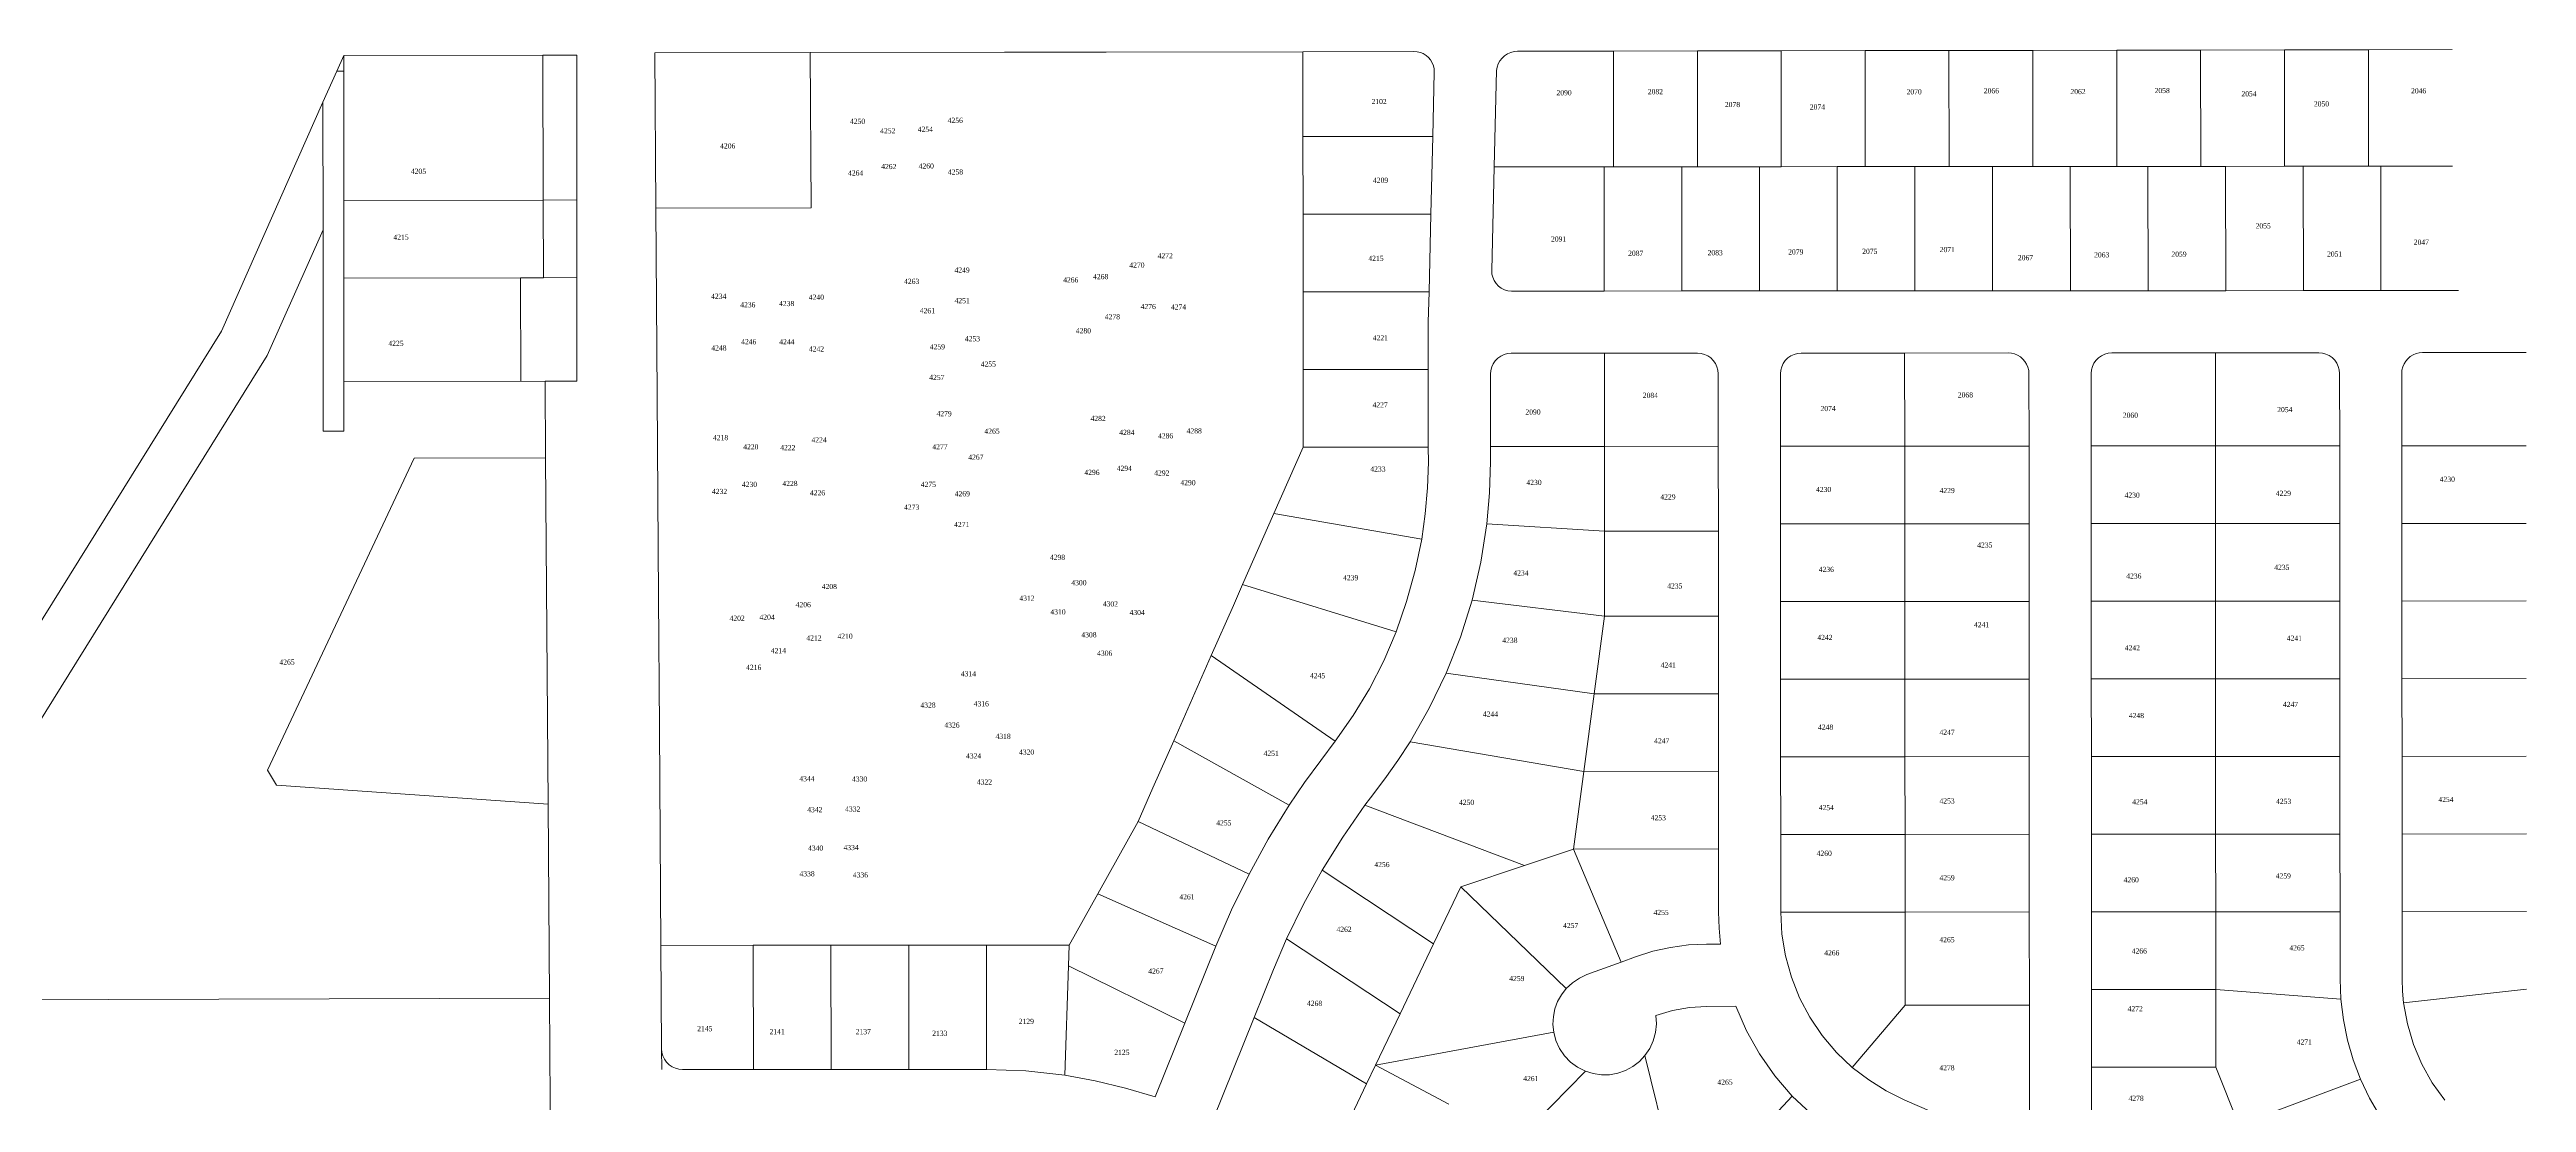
# Model space of a CAD drawing. Header units: feet. Extents: x 2819410 to 2831754, y 974571 to 993150.
# Drawn here: x 2827133 to 2829525, y 985879 to 986895 of the extents above; entities that cross this region are included whole.
import ezdxf
from ezdxf.enums import TextEntityAlignment as Align

# ---------------------------------------------------------------- set-up
doc = ezdxf.new("R2010")
doc.units = ezdxf.units.FT
doc.header["$LTSCALE"] = 0.015
doc.header["$MEASUREMENT"] = 0
doc.layers.add('ADDRESSES', color=7, linetype='Continuous')
doc.layers.add('Dakota County Parcels', color=7, linetype='Continuous', lineweight=5)
doc.styles.add('SIMPLEX', font='times.ttf', dxfattribs={"width": 0.8})

# ---------------------------------------------------------------- blocks, each defined once
blk = doc.blocks.new('ACMAP_ANN_TEMPLATE_AddressEagan')
at = {"layer": 'ADDRESSES', "style": 'SIMPLEX', "width": 0.8}
blk.add_attdef('ADDRESS', text='', height=5, dxfattribs=at).set_placement((0, 0), align=Align.CENTER)

msp = doc.modelspace()

# ---------------------------------------------------------------- linework, layer by layer
at = {"layer": 'Dakota County Parcels', "lineweight": 5}
for p, q in [((2827410.6, 986874.7), (2827397.3, 986844.7)), ((2827417.3, 986889.7), (2827410.6, 986874.7)), ((2827410.6, 986874.7), (2827417.3, 986874.7)), ((2827417.3, 986889.8), (2827609.7, 986890.1)), ((2827417.3, 986874.7), (2827417.3, 986889.7)), ((2827417.5, 986574.8), (2827417.3, 986874.7)), ((2827609.7, 986890.1), (2827642.3, 986890.2)), ((2827609.9, 986750.1), (2827609.7, 986890.1)), ((2827642.4, 986750.2), (2827642.3, 986890.2)), ((2827717.6, 986892.3), (2827867.6, 986892.6)), ((2827718.7, 986742.3), (2827717.6, 986892.3)), ((2827867.6, 986892.6), (2828055.3, 986892.9)), ((2827868.6, 986742.6), (2827867.6, 986892.6)), ((2828055.3, 986892.9), (2828153.5, 986893.1)), ((2828153.5, 986893.1), (2828343.4, 986893.4)), ((2828343.4, 986893.4), (2828450.7, 986893.6)), ((2828343.5, 986811.5), (2828343.4, 986893.4)), ((2828453.8, 986893.4), (2828450.7, 986893.6)), ((2828456.9, 986892.7), (2828453.8, 986893.4)), ((2828459.7, 986891.5), (2828456.9, 986892.7)), ((2828462.4, 986889.8), (2828459.7, 986891.5)), ((2828464.7, 986887.8), (2828462.4, 986889.8)), ((2828466.7, 986885.4), (2828464.7, 986887.8)), ((2828468.3, 986882.7), (2828466.7, 986885.4)), ((2828469.4, 986879.8), (2828468.3, 986882.7)), ((2828468.8, 986811.6), (2828470.3, 986873.7)), ((2828470.1, 986876.8), (2828469.4, 986879.8)), ((2828470.3, 986873.7), (2828470.1, 986876.8)), ((2828528.1, 986782.1), (2828530.3, 986875.1)), ((2828530.9, 986878.4), (2828530.3, 986875.1)), ((2828532.1, 986881.6), (2828530.9, 986878.4)), ((2828533.7, 986884.5), (2828532.1, 986881.6)), ((2828535.8, 986887.2), (2828533.7, 986884.5)), ((2828538.2, 986889.4), (2828535.8, 986887.2)), ((2828541.1, 986891.3), (2828538.2, 986889.4)), ((2828544.1, 986892.7), (2828541.1, 986891.3)), ((2828547.4, 986893.5), (2828544.1, 986892.7)), ((2828550.7, 986893.8), (2828547.4, 986893.5)), ((2828550.7, 986893.8), (2828643.3, 986894)), ((2828643.3, 986894), (2828724.3, 986894.1)), ((2828643.4, 986782.2), (2828643.3, 986894)), ((2828724.3, 986894.1), (2828805.3, 986894.3)), ((2828724.3, 986782.3), (2828724.3, 986894.1)), ((2828805.3, 986894.3), (2828886.2, 986894.5)), ((2828805.3, 986782.3), (2828805.3, 986894.3)), ((2828886.2, 986894.5), (2828967.2, 986894.6)), ((2828886.3, 986782.4), (2828886.2, 986894.5)), ((2828967.2, 986894.6), (2829048.2, 986894.7)), ((2828967.3, 986782.4), (2828967.2, 986894.6)), ((2829048.2, 986894.7), (2829129.2, 986894.9)), ((2829048.3, 986782.5), (2829048.2, 986894.7)), ((2829129.2, 986894.9), (2829210.2, 986895)), ((2829129.3, 986782.5), (2829129.2, 986894.9)), ((2829210.2, 986895), (2829291.2, 986895.2)), ((2829210.3, 986782.6), (2829210.2, 986895)), ((2829291.2, 986895.2), (2829372.2, 986895.3)), ((2829291.3, 986782.7), (2829291.2, 986895.2)), ((2829372.2, 986895.3), (2829453.2, 986895.5)), ((2829372.3, 986782.7), (2829372.2, 986895.3)), ((2827397.3, 986844.7), (2827299.3, 986623.4)), ((2827397.4, 986721.5), (2827397.3, 986844.7)), ((2828343.5, 986811.5), (2828468.8, 986811.6)), ((2828343.6, 986736.5), (2828343.5, 986811.5)), ((2828467, 986736.5), (2828468.8, 986811.6)), ((2828525.7, 986682.1), (2828528.1, 986782.1)), ((2828528.1, 986782.1), (2828634.4, 986782.2)), ((2828634.4, 986662.2), (2828634.4, 986782.2)), ((2828634.4, 986782.2), (2828643.4, 986782.2)), ((2828643.4, 986782.2), (2828709.3, 986782.3)), ((2828709.4, 986662.3), (2828709.3, 986782.3)), ((2828709.3, 986782.3), (2828724.3, 986782.3)), ((2828724.3, 986782.3), (2828784.3, 986782.3)), ((2828784.3, 986782.3), (2828805.3, 986782.3)), ((2828784.4, 986662.3), (2828784.3, 986782.3)), ((2828805.3, 986782.3), (2828859.3, 986782.4)), ((2828859.4, 986662.4), (2828859.3, 986782.4)), ((2828859.3, 986782.4), (2828886.3, 986782.4)), ((2828886.3, 986782.4), (2828934.3, 986782.4)), ((2828934.4, 986662.4), (2828934.3, 986782.4)), ((2828934.3, 986782.4), (2828967.3, 986782.4)), ((2828967.3, 986782.4), (2829009.3, 986782.5)), ((2829009.4, 986662.5), (2829009.3, 986782.5)), ((2829009.3, 986782.5), (2829048.3, 986782.5)), ((2829048.3, 986782.5), (2829084.3, 986782.5)), ((2829084.4, 986662.5), (2829084.3, 986782.5)), ((2829084.3, 986782.5), (2829129.3, 986782.5)), ((2829129.3, 986782.5), (2829159.3, 986782.6)), ((2829159.3, 986782.6), (2829210.3, 986782.6)), ((2829159.4, 986662.6), (2829159.3, 986782.6)), ((2829210.3, 986782.6), (2829234.3, 986782.6)), ((2829234.3, 986782.6), (2829291.3, 986782.7)), ((2829234.4, 986662.6), (2829234.3, 986782.6)), ((2829291.3, 986782.7), (2829309.3, 986782.7)), ((2829309.3, 986782.7), (2829372.3, 986782.7)), ((2829309.4, 986662.7), (2829309.3, 986782.7)), ((2829372.3, 986782.7), (2829384.3, 986782.7)), ((2829384.3, 986782.7), (2829453.3, 986782.8)), ((2829384.3, 986662.7), (2829384.3, 986782.7)), ((2827609.9, 986750.1), (2827417.6, 986749.7)), ((2827642.4, 986750.2), (2827609.9, 986750.1)), ((2827609.9, 986750.1), (2827610.1, 986675.1)), ((2827642.4, 986690.2), (2827642.4, 986750.2)), ((2827718.7, 986742.3), (2827868.6, 986742.6)), ((2827719.9, 986561.3), (2827718.7, 986742.3)), ((2828343.6, 986661.5), (2828343.6, 986736.5)), ((2828343.6, 986736.5), (2828467, 986736.5)), ((2828465.2, 986661.4), (2828467, 986736.5)), ((2827397.4, 986721.5), (2827343.5, 986599.9)), ((2827397.5, 986574.8), (2827397.4, 986721.5)), ((2827642.4, 986675.2), (2827642.4, 986690.2)), ((2828525.7, 986682.1), (2828525.9, 986678.7)), ((2827588.1, 986675.1), (2827417.7, 986674.8)), ((2827588.1, 986675.1), (2827588.2, 986575.1)), ((2827610.1, 986675.1), (2827588.1, 986675.1)), ((2827642.4, 986675.2), (2827610.1, 986675.1)), ((2827642.4, 986615.2), (2827642.4, 986675.2)), ((2828343.6, 986661.5), (2828465.2, 986661.4)), ((2828343.7, 986586.5), (2828343.6, 986661.5)), ((2828464.5, 986632.1), (2828465.2, 986661.4)), ((2828525.9, 986678.7), (2828526.7, 986675.5)), ((2828526.7, 986675.5), (2828528.1, 986672.4)), ((2828528.1, 986672.4), (2828530, 986669.5)), ((2828530, 986669.5), (2828532.3, 986667.1)), ((2828532.3, 986667.1), (2828535, 986665.1)), ((2828535, 986665.1), (2828538.1, 986663.5)), ((2828538.1, 986663.5), (2828541.3, 986662.6)), ((2828541.3, 986662.6), (2828544.7, 986662.2)), ((2828544.7, 986662.2), (2828634.4, 986662.2)), ((2828634.4, 986662.2), (2828709.4, 986662.3)), ((2828709.4, 986662.3), (2828784.4, 986662.3)), ((2828784.4, 986662.3), (2828859.4, 986662.4)), ((2828859.4, 986662.4), (2828934.4, 986662.4)), ((2828934.4, 986662.4), (2829009.4, 986662.5)), ((2829009.4, 986662.5), (2829084.4, 986662.5)), ((2829084.4, 986662.5), (2829159.4, 986662.6)), ((2829159.4, 986662.6), (2829234.4, 986662.6)), ((2829234.4, 986662.6), (2829309.4, 986662.7)), ((2829309.4, 986662.7), (2829384.3, 986662.7)), ((2829384.3, 986662.7), (2829459.3, 986662.8)), ((2827299.3, 986623.4), (2827028.5, 986188.4)), ((2827642.5, 986575.2), (2827642.4, 986615.2)), ((2828464.5, 986586.6), (2828464.5, 986632.1)), ((2827343.5, 986599.9), (2827073.7, 986166.3)), ((2828343.7, 986586.5), (2828464.5, 986586.6)), ((2828343.7, 986511.5), (2828343.7, 986586.5)), ((2828464.5, 986511.6), (2828464.5, 986586.6)), ((2828524.8, 986585.6), (2828524.5, 986582.1)), ((2828525.7, 986589), (2828524.8, 986585.6)), ((2828527.2, 986592.1), (2828525.7, 986589)), ((2828529.2, 986595), (2828527.2, 986592.1)), ((2828531.7, 986597.4), (2828529.2, 986595)), ((2828534.5, 986599.4), (2828531.7, 986597.4)), ((2828537.7, 986600.9), (2828534.5, 986599.4)), ((2828541, 986601.8), (2828537.7, 986600.9)), ((2828544.5, 986602.2), (2828541, 986601.8)), ((2828544.5, 986602.2), (2828634.5, 986602.2)), ((2828634.5, 986602.2), (2828724.5, 986602.3)), ((2828634.5, 986512.2), (2828634.5, 986602.2)), ((2828727.9, 986602), (2828724.5, 986602.3)), ((2828731.3, 986601), (2828727.9, 986602)), ((2828734.4, 986599.6), (2828731.3, 986601)), ((2828737.3, 986597.6), (2828734.4, 986599.6)), ((2828739.7, 986595.1), (2828737.3, 986597.6)), ((2828741.7, 986592.3), (2828739.7, 986595.1)), ((2828743.2, 986589.1), (2828741.7, 986592.3)), ((2828744.1, 986585.8), (2828743.2, 986589.1)), ((2828744.5, 986582.3), (2828744.1, 986585.8)), ((2828804.8, 986585.8), (2828804.5, 986582.3)), ((2828805.7, 986589.2), (2828804.8, 986585.8)), ((2828807.2, 986592.3), (2828805.7, 986589.2)), ((2828809.2, 986595.1), (2828807.2, 986592.3)), ((2828811.6, 986597.6), (2828809.2, 986595.1)), ((2828814.5, 986599.6), (2828811.6, 986597.6)), ((2828817.6, 986601.1), (2828814.5, 986599.6)), ((2828821, 986602), (2828817.6, 986601.1)), ((2828824.4, 986602.3), (2828821, 986602)), ((2828824.4, 986602.3), (2828924.4, 986602.4)), ((2828924.4, 986602.4), (2829024.4, 986602.5)), ((2828924.5, 986512.4), (2828924.4, 986602.4)), ((2829027.6, 986602.2), (2829024.4, 986602.5)), ((2829030.6, 986601.5), (2829027.6, 986602.2)), ((2829033.5, 986600.3), (2829030.6, 986601.5)), ((2829036.2, 986598.7), (2829033.5, 986600.3)), ((2829038.6, 986596.6), (2829036.2, 986598.7)), ((2829040.6, 986594.3), (2829038.6, 986596.6)), ((2829042.2, 986591.6), (2829040.6, 986594.3)), ((2829043.5, 986588.7), (2829042.2, 986591.6)), ((2829044.2, 986585.6), (2829043.5, 986588.7)), ((2829044.4, 986582.5), (2829044.2, 986585.6)), ((2829104.8, 986586), (2829104.4, 986582.5)), ((2829105.7, 986589.4), (2829104.8, 986586)), ((2829107.2, 986592.5), (2829105.7, 986589.4)), ((2829109.2, 986595.4), (2829107.2, 986592.5)), ((2829111.6, 986597.8), (2829109.2, 986595.4)), ((2829114.5, 986599.8), (2829111.6, 986597.8)), ((2829117.6, 986601.3), (2829114.5, 986599.8)), ((2829121, 986602.2), (2829117.6, 986601.3)), ((2829124.4, 986602.6), (2829121, 986602.2)), ((2829124.4, 986602.6), (2829224.4, 986602.6)), ((2829224.4, 986602.6), (2829324.4, 986602.7)), ((2829224.5, 986512.6), (2829224.4, 986602.6)), ((2829327.9, 986602.4), (2829324.4, 986602.7)), ((2829331.2, 986601.4), (2829327.9, 986602.4)), ((2829334.4, 986600), (2829331.2, 986601.4)), ((2829337.2, 986598), (2829334.4, 986600)), ((2829339.7, 986595.5), (2829337.2, 986598)), ((2829341.7, 986592.7), (2829339.7, 986595.5)), ((2829343.1, 986589.5), (2829341.7, 986592.7)), ((2829344.1, 986586.2), (2829343.1, 986589.5)), ((2829344.4, 986582.7), (2829344.1, 986586.2)), ((2829404.6, 986585.9), (2829404.4, 986582.7)), ((2829405.4, 986588.9), (2829404.6, 986585.9)), ((2829406.6, 986591.8), (2829405.4, 986588.9)), ((2829408.2, 986594.5), (2829406.6, 986591.8)), ((2829410.2, 986596.9), (2829408.2, 986594.5)), ((2829412.6, 986598.9), (2829410.2, 986596.9)), ((2829415.3, 986600.6), (2829412.6, 986598.9)), ((2829418.2, 986601.8), (2829415.3, 986600.6)), ((2829421.3, 986602.5), (2829418.2, 986601.8)), ((2829424.4, 986602.8), (2829421.3, 986602.5)), ((2829424.4, 986602.8), (2829524.4, 986602.8)), ((2827397.5, 986526.9), (2827397.5, 986574.8)), ((2827611.8, 986575.1), (2827417.5, 986574.8)), ((2827417.5, 986526.9), (2827417.5, 986574.8)), ((2827642.5, 986575.2), (2827611.8, 986575.1)), ((2827612.3, 986501.1), (2827611.8, 986575.1)), ((2827721.3, 986366.5), (2827719.9, 986561.3)), ((2828524.5, 986512.2), (2828524.5, 986582.1)), ((2828744.5, 986512.3), (2828744.5, 986582.3)), ((2828804.5, 986512.3), (2828804.5, 986582.3)), ((2829044.5, 986512.5), (2829044.4, 986582.5)), ((2829104.5, 986512.6), (2829104.4, 986582.5)), ((2829344.5, 986512.7), (2829344.4, 986582.7)), ((2829404.4, 986512.8), (2829404.4, 986582.7)), ((2827397.5, 986526.9), (2827417.5, 986526.9)), ((2827485.5, 986500.9), (2827343.9, 986199.5)), ((2827612.3, 986501.1), (2827485.5, 986500.9)), ((2827614.6, 986166.7), (2827612.3, 986501.1)), ((2828315.5, 986447.5), (2828343.7, 986511.5)), ((2828343.7, 986511.5), (2828464.5, 986511.6)), ((2828463.7, 986472.1), (2828464.6, 986497.1)), ((2828464.6, 986497.1), (2828464.5, 986511.6)), ((2828523.7, 986467.2), (2828524.5, 986497.2)), ((2828524.5, 986512.2), (2828634.5, 986512.2)), ((2828524.5, 986497.2), (2828524.5, 986512.2)), ((2828634.5, 986512.2), (2828744.5, 986512.3)), ((2828634.6, 986430.2), (2828634.5, 986512.2)), ((2828744.6, 986430.3), (2828744.5, 986512.3)), ((2828804.5, 986512.3), (2828924.5, 986512.4)), ((2828804.6, 986437.4), (2828804.5, 986512.3)), ((2828924.5, 986512.4), (2829044.5, 986512.5)), ((2828924.5, 986437.4), (2828924.5, 986512.4)), ((2829044.5, 986437.5), (2829044.5, 986512.5)), ((2829104.5, 986437.6), (2829104.5, 986512.6)), ((2829104.5, 986512.6), (2829224.5, 986512.6)), ((2829224.5, 986512.6), (2829344.5, 986512.7)), ((2829224.5, 986437.6), (2829224.5, 986512.6)), ((2829344.5, 986437.7), (2829344.5, 986512.7)), ((2829404.5, 986437.8), (2829404.4, 986512.8)), ((2829404.4, 986512.8), (2829524.4, 986512.8)), ((2828461.6, 986447.2), (2828463.7, 986472.1)), ((2828521.1, 986437.3), (2828523.7, 986467.2)), ((2828285.2, 986378.8), (2828315.5, 986447.5)), ((2828315.5, 986447.5), (2828458.3, 986422.5)), ((2828458.3, 986422.5), (2828461.6, 986447.2)), ((2828451.9, 986392.2), (2828458.3, 986422.5)), ((2828515.1, 986400.3), (2828521.1, 986437.3)), ((2828521.1, 986437.3), (2828634.6, 986430.2)), ((2828634.6, 986430.2), (2828744.6, 986430.3)), ((2828634.6, 986348.2), (2828634.6, 986430.2)), ((2828744.6, 986348.3), (2828744.6, 986430.3)), ((2828804.6, 986437.4), (2828924.5, 986437.4)), ((2828804.6, 986362.4), (2828804.6, 986437.4)), ((2828924.5, 986437.4), (2829044.5, 986437.5)), ((2828924.6, 986362.5), (2828924.5, 986437.4)), ((2829044.6, 986362.5), (2829044.5, 986437.5)), ((2829104.5, 986437.6), (2829224.5, 986437.6)), ((2829104.6, 986362.6), (2829104.5, 986437.6)), ((2829224.5, 986437.6), (2829344.5, 986437.7)), ((2829224.6, 986362.7), (2829224.5, 986437.6)), ((2829344.6, 986362.7), (2829344.5, 986437.7)), ((2829404.5, 986437.8), (2829524.5, 986437.9)), ((2829404.5, 986362.8), (2829404.5, 986437.8)), ((2828506.8, 986363.7), (2828515.1, 986400.3)), ((2828276.4, 986358.7), (2828285.2, 986378.8)), ((2828285.2, 986378.8), (2828433.5, 986333)), ((2828443.6, 986362.3), (2828451.9, 986392.2)), ((2827722.1, 986240.3), (2827721.3, 986366.5)), ((2828255, 986310.2), (2828276.4, 986358.7)), ((2828433.5, 986333), (2828443.6, 986362.3)), ((2828495.5, 986328), (2828506.8, 986363.7)), ((2828506.8, 986363.7), (2828634.6, 986348.2)), ((2828624.7, 986273.2), (2828634.6, 986348.2)), ((2828634.6, 986348.2), (2828744.6, 986348.3)), ((2828744.7, 986273.3), (2828744.6, 986348.3)), ((2828804.6, 986362.4), (2828924.6, 986362.5)), ((2828804.7, 986287.4), (2828804.6, 986362.4)), ((2828924.6, 986362.5), (2829044.6, 986362.5)), ((2828924.6, 986287.5), (2828924.6, 986362.5)), ((2829044.6, 986287.5), (2829044.6, 986362.5)), ((2829104.6, 986362.6), (2829224.6, 986362.7)), ((2829104.6, 986287.6), (2829104.6, 986362.6)), ((2829224.6, 986287.7), (2829224.6, 986362.7)), ((2829224.6, 986362.7), (2829344.6, 986362.7)), ((2829344.6, 986287.8), (2829344.6, 986362.7)), ((2829404.5, 986362.8), (2829524.5, 986362.9)), ((2829404.6, 986287.8), (2829404.5, 986362.8)), ((2828421.5, 986305.2), (2828433.5, 986333)), ((2828481.9, 986293.1), (2828495.5, 986328)), ((2828218.7, 986227.9), (2828255, 986310.2)), ((2828255, 986310.2), (2828374.5, 986227.4)), ((2828407.6, 986278.2), (2828421.5, 986305.2)), ((2828391.9, 986252.2), (2828407.6, 986278.2)), ((2828465.5, 986259.4), (2828481.9, 986293.1)), ((2828481.9, 986293.1), (2828624.7, 986273.2)), ((2828804.7, 986287.4), (2828924.6, 986287.5)), ((2828804.7, 986212.4), (2828804.7, 986287.4)), ((2828924.7, 986212.5), (2828924.6, 986287.5)), ((2828924.6, 986287.5), (2829044.6, 986287.5)), ((2829044.7, 986212.6), (2829044.6, 986287.5)), ((2829104.6, 986287.6), (2829224.6, 986287.7)), ((2829104.7, 986212.6), (2829104.6, 986287.6)), ((2829224.6, 986287.7), (2829344.6, 986287.8)), ((2829224.7, 986212.7), (2829224.6, 986287.7)), ((2829344.7, 986212.8), (2829344.6, 986287.8)), ((2829404.6, 986287.8), (2829524.6, 986287.9)), ((2829404.7, 986212.8), (2829404.6, 986287.8)), ((2828374.5, 986227.4), (2828391.9, 986252.2)), ((2828446.9, 986226.8), (2828465.5, 986259.4)), ((2828614.7, 986198.3), (2828624.7, 986273.2)), ((2828624.7, 986273.2), (2828744.7, 986273.3)), ((2828744.7, 986198.4), (2828744.7, 986273.3)), ((2827723.6, 986030.3), (2827722.1, 986240.3)), ((2828198.7, 986182.6), (2828218.7, 986227.9)), ((2828218.7, 986227.9), (2828330.3, 986165.6)), ((2828360.7, 986209), (2828374.5, 986227.4)), ((2828435, 986208.8), (2828446.9, 986226.8)), ((2828446.9, 986226.8), (2828614.7, 986198.3)), ((2828360.7, 986209), (2828345.1, 986187.5)), ((2828422.4, 986191.3), (2828435, 986208.8)), ((2828804.7, 986212.4), (2828924.7, 986212.5)), ((2828804.8, 986137.4), (2828804.7, 986212.4)), ((2828924.7, 986212.5), (2829044.7, 986212.6)), ((2828924.8, 986137.5), (2828924.7, 986212.5)), ((2829044.7, 986137.6), (2829044.7, 986212.6)), ((2829104.7, 986212.6), (2829224.7, 986212.7)), ((2829104.7, 986137.6), (2829104.7, 986212.6)), ((2829224.7, 986212.7), (2829344.7, 986212.8)), ((2829224.7, 986137.7), (2829224.7, 986212.7)), ((2829344.7, 986137.8), (2829344.7, 986212.8)), ((2829404.7, 986212.8), (2829524.6, 986212.9)), ((2829404.7, 986137.8), (2829404.7, 986212.8)), ((2827343.9, 986199.5), (2827352.5, 986184.9)), ((2827352.5, 986184.9), (2827614.6, 986166.7)), ((2828184.4, 986150.1), (2828198.7, 986182.6)), ((2828345.1, 986187.5), (2828330.3, 986165.6)), ((2828408.6, 986172.9), (2828422.4, 986191.3)), ((2828604.8, 986123.3), (2828614.7, 986198.3)), ((2828614.7, 986198.3), (2828744.7, 986198.4)), ((2828744.8, 986123.4), (2828744.7, 986198.4)), ((2827615.9, 985979.4), (2827614.6, 986166.7)), ((2828330.3, 986165.6), (2828310, 986132.8)), ((2828403.2, 986165.7), (2828381.9, 986134.9)), ((2828408.6, 986172.9), (2828403.2, 986165.7)), ((2828403.2, 986165.7), (2828557.4, 986107.4)), ((2828145.5, 986080.2), (2828184.4, 986150.1)), ((2828184.4, 986150.1), (2828291.4, 986099.1)), ((2828310, 986132.8), (2828291.4, 986099.1)), ((2828381.9, 986134.9), (2828362.1, 986103)), ((2828804.8, 986137.4), (2828924.8, 986137.5)), ((2828804.8, 986062.4), (2828804.8, 986137.4)), ((2828924.8, 986137.5), (2829044.7, 986137.6)), ((2828924.8, 986062.5), (2828924.8, 986137.5)), ((2829044.8, 986062.6), (2829044.7, 986137.6)), ((2829104.7, 986137.6), (2829224.7, 986137.7)), ((2829104.8, 986062.6), (2829104.7, 986137.6)), ((2829224.7, 986137.7), (2829344.7, 986137.8)), ((2829224.8, 986062.7), (2829224.7, 986137.7)), ((2829344.8, 986062.8), (2829344.7, 986137.8)), ((2829404.7, 986137.8), (2829524.7, 986137.9)), ((2829404.8, 986062.8), (2829404.7, 986137.8)), ((2828495.8, 986086.7), (2828557.4, 986107.4)), ((2828557.4, 986107.4), (2828604.8, 986123.3)), ((2828604.8, 986123.3), (2828744.8, 986123.4)), ((2828604.8, 986123.3), (2828650.6, 986014.2)), ((2828744.8, 986062.4), (2828744.8, 986123.4)), ((2828291.4, 986099.1), (2828274.6, 986064.7)), ((2828362.1, 986103), (2828344, 986070.2)), ((2828362.1, 986103), (2828469.6, 986031.9)), ((2828469.6, 986031.9), (2828495.8, 986086.7)), ((2828495.8, 986086.7), (2828597.7, 985988.6)), ((2828117.8, 986030.6), (2828145.5, 986080.2)), ((2828145.5, 986080.2), (2828259.4, 986029.5)), ((2828274.6, 986064.7), (2828259.4, 986029.5)), ((2828344, 986070.2), (2828327.6, 986036.5)), ((2828744.8, 986062.4), (2828745.3, 986046.9)), ((2828804.8, 986062.4), (2828924.8, 986062.5)), ((2828804.8, 986062.4), (2828806, 986041.2)), ((2828924.8, 986062.5), (2829044.8, 986062.6)), ((2828924.9, 985972.5), (2828924.8, 986062.5)), ((2829044.9, 985972.6), (2829044.8, 986062.6)), ((2829104.8, 986062.6), (2829224.8, 986062.7)), ((2829104.8, 985987.6), (2829104.8, 986062.6)), ((2829224.8, 986062.7), (2829344.8, 986062.8)), ((2829224.8, 985987.7), (2829224.8, 986062.7)), ((2829344.8, 985997.7), (2829344.8, 986062.8)), ((2829404.8, 986062.8), (2829524.7, 986062.9)), ((2829404.8, 985997.7), (2829404.8, 986062.8)), ((2828327.6, 986036.5), (2828315, 986007.1)), ((2828327.6, 986036.5), (2828437.3, 985964.2)), ((2828745.3, 986046.9), (2828746.7, 986031.4)), ((2828806, 986041.2), (2828809.4, 986020.1)), ((2827723.6, 986030.3), (2827812.8, 986030.4)), ((2827724.3, 985930.3), (2827723.6, 986030.3)), ((2827812.8, 986030.4), (2827887.8, 986030.4)), ((2827812.9, 985910.4), (2827812.8, 986030.4)), ((2827887.8, 986030.4), (2827962.8, 986030.5)), ((2827887.9, 985910.4), (2827887.8, 986030.4)), ((2827962.8, 986030.5), (2828037.8, 986030.5)), ((2827962.9, 985910.5), (2827962.8, 986030.5)), ((2828037.9, 985910.5), (2828037.8, 986030.5)), ((2828037.8, 986030.5), (2828076.9, 986030.5)), ((2828076.9, 986030.5), (2828117.8, 986030.6)), ((2828117.1, 986010.6), (2828117.8, 986030.6)), ((2828229.5, 985955.3), (2828259.4, 986029.5)), ((2828437.3, 985964.2), (2828469.6, 986031.9)), ((2828617.7, 986002.2), (2828650.6, 986014.2)), ((2828650.6, 986014.2), (2828664.7, 986019.3)), ((2828681.3, 986024.6), (2828664.7, 986019.3)), ((2828698.4, 986028.4), (2828681.3, 986024.6)), ((2828715.7, 986030.7), (2828698.4, 986028.4)), ((2828733.1, 986031.4), (2828715.7, 986030.7)), ((2828733.1, 986031.4), (2828746.7, 986031.4)), ((2828809.4, 986020.1), (2828815.1, 985999.6)), ((2828113.5, 985905), (2828117.1, 986010.6)), ((2828117.1, 986010.6), (2828229.5, 985955.3)), ((2828296.4, 985960.7), (2828315, 986007.1)), ((2828597.7, 985988.6), (2828593.1, 985982.7)), ((2828603.7, 985994.1), (2828597.7, 985988.6)), ((2828610.4, 985998.7), (2828603.7, 985994.1)), ((2828617.7, 986002.2), (2828610.4, 985998.7)), ((2828815.1, 985999.6), (2828822.9, 985979.8)), ((2829104.8, 985987.6), (2829224.8, 985987.7)), ((2829104.9, 985912.6), (2829104.8, 985987.6)), ((2829224.9, 985912.7), (2829224.8, 985987.7)), ((2829224.8, 985987.7), (2829345.6, 985978.3)), ((2829344.8, 985997.7), (2829345.6, 985978.3)), ((2829404.8, 985997.7), (2829405.2, 985986.2)), ((2829406.2, 985974.8), (2829524.8, 985987.9)), ((2827003.8, 985977.3), (2827615.9, 985979.4)), ((2827617.8, 985694.5), (2827615.9, 985979.4)), ((2828413.6, 985914.7), (2828437.3, 985964.2)), ((2828586.8, 985969), (2828585.3, 985961.6)), ((2828589.4, 985976), (2828586.8, 985969)), ((2828593.1, 985982.7), (2828589.4, 985976)), ((2828700.3, 985967.3), (2828684.3, 985962.6)), ((2828716.6, 985970.2), (2828700.3, 985967.3)), ((2828733.2, 985971.4), (2828716.6, 985970.2)), ((2828733.2, 985971.4), (2828761.4, 985971.5)), ((2828761.4, 985971.5), (2828771.7, 985947.8)), ((2828822.9, 985979.8), (2828832.9, 985961)), ((2828873.8, 985912.3), (2828924.9, 985972.5)), ((2828924.9, 985972.5), (2829044.9, 985972.6)), ((2829044.9, 985848.8), (2829044.9, 985972.6)), ((2829345.6, 985978.3), (2829348, 985958.5)), ((2829405.2, 985986.2), (2829406.2, 985974.8)), ((2829406.2, 985974.8), (2829409.9, 985954.4)), ((2828200.9, 985884), (2828229.5, 985955.3)), ((2828256.5, 985861.6), (2828296.4, 985960.7)), ((2828296.4, 985960.7), (2828404.9, 985896.5)), ((2828413.6, 985914.7), (2828585.6, 985946.5)), ((2828585.3, 985961.6), (2828584.9, 985954)), ((2828584.9, 985954), (2828585.6, 985946.5)), ((2828585.6, 985946.5), (2828587.8, 985938.3)), ((2828681.7, 985938.2), (2828683.9, 985946.2)), ((2828683.9, 985946.2), (2828684.7, 985954.4)), ((2828684.7, 985954.4), (2828684.3, 985962.6)), ((2828771.7, 985947.8), (2828784.3, 985925.4)), ((2828832.9, 985961), (2828844.7, 985943.3)), ((2828844.7, 985943.3), (2828858.5, 985927)), ((2829348, 985958.5), (2829352, 985938.9)), ((2829409.9, 985954.4), (2829415.8, 985934.6)), ((2827724.3, 985930.3), (2827724.4, 985910.3)), ((2827724.3, 985930.3), (2827724.6, 985926.8)), ((2827724.6, 985926.8), (2827725.6, 985923.5)), ((2827725.6, 985923.5), (2827727.1, 985920.3)), ((2827727.1, 985920.3), (2827729.1, 985917.5)), ((2827729.1, 985917.5), (2827731.6, 985915)), ((2828587.8, 985938.3), (2828591.3, 985930.7)), ((2828591.3, 985930.7), (2828596, 985923.7)), ((2828596, 985923.7), (2828601.9, 985917.6)), ((2828601.9, 985917.6), (2828608.7, 985912.6)), ((2828661.9, 985913.2), (2828668.3, 985918)), ((2828668.3, 985918), (2828673.7, 985923.8)), ((2828673.7, 985923.8), (2828678.3, 985930.7)), ((2828673.7, 985923.8), (2828711, 985772.2)), ((2828678.3, 985930.7), (2828681.7, 985938.2)), ((2828784.3, 985925.4), (2828799.1, 985904.3)), ((2828858.5, 985927), (2828873.8, 985912.3)), ((2829352, 985938.9), (2829357.5, 985919.7)), ((2829357.5, 985919.7), (2829364.6, 985901)), ((2829415.8, 985934.6), (2829423.8, 985915.6)), ((2829423.8, 985915.6), (2829433.9, 985897.6)), ((2827731.6, 985915), (2827734.4, 985913)), ((2827734.4, 985913), (2827737.6, 985911.6)), ((2827737.6, 985911.6), (2827740.9, 985910.6)), ((2827740.9, 985910.6), (2827744.4, 985910.3)), ((2827744.4, 985910.3), (2827812.9, 985910.4)), ((2827812.9, 985910.4), (2827887.9, 985910.4)), ((2827887.9, 985910.4), (2827962.9, 985910.5)), ((2827962.9, 985910.5), (2828037.9, 985910.5)), ((2828075.8, 985909), (2828037.9, 985910.5)), ((2828113.5, 985905), (2828075.8, 985909)), ((2828142.9, 985899.5), (2828113.5, 985905)), ((2828172.1, 985892.5), (2828142.9, 985899.5)), ((2828200.9, 985884), (2828172.1, 985892.5)), ((2828361.8, 985806.3), (2828404.9, 985896.5)), ((2828404.9, 985896.5), (2828413.6, 985914.7)), ((2828413.6, 985914.7), (2828484.3, 985877.1)), ((2828550.6, 985842), (2828616.2, 985908.8)), ((2828608.7, 985912.6), (2828616.2, 985908.8)), ((2828616.2, 985908.8), (2828623.8, 985906.5)), ((2828623.8, 985906.5), (2828631.6, 985905.3)), ((2828631.6, 985905.3), (2828639.6, 985905.4)), ((2828639.6, 985905.4), (2828647.4, 985906.8)), ((2828647.4, 985906.8), (2828654.9, 985909.4)), ((2828654.9, 985909.4), (2828661.9, 985913.2)), ((2828799.1, 985904.3), (2828815.9, 985884.7)), ((2828873.8, 985912.3), (2828889.8, 985900.3)), ((2828889.8, 985900.3), (2828906.7, 985889.7)), ((2829104.9, 985912.6), (2829224.9, 985912.7)), ((2829105, 985795.7), (2829104.9, 985912.6)), ((2829224.9, 985912.7), (2829247, 985857)), ((2829247, 985857), (2829364.6, 985901)), ((2829364.6, 985901), (2829373.2, 985882.9)), ((2829433.9, 985897.6), (2829445.9, 985880.7)), ((2828711, 985772.2), (2828815.9, 985884.7)), ((2828815.9, 985884.7), (2828834, 985867.8)), ((2828906.7, 985889.7), (2828924.5, 985880.7)), ((2828924.5, 985880.7), (2829026.6, 985836.7)), ((2829373.2, 985882.9), (2829383.2, 985865.6))]:
    msp.add_line(p, q, dxfattribs=at)

# ---------------------------------------------------------------- block references
at = {"layer": 'ADDRESSES', "lineweight": 5}
for p, values in [((2828595.6, 986851.3), {'ADDRESS': '2090'}), ((2828683.8, 986852.3), {'ADDRESS': '2082'}), ((2828933.6, 986852.2), {'ADDRESS': '2070'}), ((2829008.2, 986853.2), {'ADDRESS': '2066'}), ((2829091.8, 986852.4), {'ADDRESS': '2062'}), ((2829173.1, 986853.4), {'ADDRESS': '2058'}), ((2829256.9, 986850.3), {'ADDRESS': '2054'}), ((2829420.7, 986853.1), {'ADDRESS': '2046'}), ((2827913.5, 986823.7), {'ADDRESS': '4250'}), ((2828007.8, 986824.6), {'ADDRESS': '4256'}), ((2828417, 986842.8), {'ADDRESS': '2102'}), ((2828758.2, 986839.9), {'ADDRESS': '2078'}), ((2828840.2, 986837.5), {'ADDRESS': '2074'}), ((2829326.9, 986840.5), {'ADDRESS': '2050'}), ((2827788.1, 986799.9), {'ADDRESS': '4206'}), ((2827942.6, 986814.5), {'ADDRESS': '4252'}), ((2827978.9, 986816), {'ADDRESS': '4254'}), ((2827489.5, 986775.4), {'ADDRESS': '4205'}), ((2827911.6, 986773.8), {'ADDRESS': '4264'}), ((2827943.6, 986780), {'ADDRESS': '4262'}), ((2827979.8, 986780.5), {'ADDRESS': '4260'}), ((2828008, 986774.7), {'ADDRESS': '4258'}), ((2828418.4, 986766.7), {'ADDRESS': '4209'}), ((2827472.7, 986711.8), {'ADDRESS': '4215'}), ((2828590.3, 986710), {'ADDRESS': '2091'}), ((2828965.6, 986699.8), {'ADDRESS': '2071'}), ((2829270.6, 986722.7), {'ADDRESS': '2055'}), ((2829423.3, 986707), {'ADDRESS': '2047'}), ((2828014.4, 986680), {'ADDRESS': '4249'}), ((2828183.2, 986684.8), {'ADDRESS': '4270'}), ((2828210.5, 986693.8), {'ADDRESS': '4272'}), ((2828414, 986691.3), {'ADDRESS': '4215'}), ((2828664.8, 986696.2), {'ADDRESS': '2087'}), ((2828741.5, 986696.8), {'ADDRESS': '2083'}), ((2828819.3, 986697.5), {'ADDRESS': '2079'}), ((2828890.8, 986698.1), {'ADDRESS': '2075'}), ((2829041.1, 986692), {'ADDRESS': '2067'}), ((2829114.7, 986694.7), {'ADDRESS': '2063'}), ((2829189.3, 986695.3), {'ADDRESS': '2059'}), ((2829339.6, 986695.5), {'ADDRESS': '2051'}), ((2827779.4, 986654.7), {'ADDRESS': '4234'}), ((2827873.7, 986653.8), {'ADDRESS': '4240'}), ((2827965.7, 986669.1), {'ADDRESS': '4263'}), ((2828119.3, 986670.5), {'ADDRESS': '4266'}), ((2828148.2, 986673.7), {'ADDRESS': '4268'}), ((2827807.5, 986646.5), {'ADDRESS': '4236'}), ((2827845, 986647.7), {'ADDRESS': '4238'}), ((2827980.9, 986640.8), {'ADDRESS': '4261'}), ((2828014.4, 986650.5), {'ADDRESS': '4251'}), ((2828159.5, 986634.9), {'ADDRESS': '4278'}), ((2828194.1, 986644.8), {'ADDRESS': '4276'}), ((2828223.4, 986644.4), {'ADDRESS': '4274'}), ((2827467.8, 986609.2), {'ADDRESS': '4225'}), ((2827779.6, 986604.8), {'ADDRESS': '4248'}), ((2827808.4, 986610.8), {'ADDRESS': '4246'}), ((2827845.2, 986610.7), {'ADDRESS': '4244'}), ((2827990.5, 986605.9), {'ADDRESS': '4259'}), ((2828024.4, 986613.7), {'ADDRESS': '4253'}), ((2828131.5, 986621.4), {'ADDRESS': '4280'}), ((2828418.2, 986614.6), {'ADDRESS': '4221'}), ((2827873.8, 986603.8), {'ADDRESS': '4242'}), ((2828039.7, 986589.2), {'ADDRESS': '4255'}), ((2827990, 986576.3), {'ADDRESS': '4257'}), ((2828678.9, 986559), {'ADDRESS': '2084'}), ((2828983.1, 986559.4), {'ADDRESS': '2068'}), ((2827997, 986541.3), {'ADDRESS': '4279'}), ((2828145.7, 986536.7), {'ADDRESS': '4282'}), ((2828418, 986549.8), {'ADDRESS': '4227'}), ((2828565.6, 986542.9), {'ADDRESS': '2090'}), ((2828850.5, 986546.3), {'ADDRESS': '2074'}), ((2829142.4, 986539.8), {'ADDRESS': '2060'}), ((2829291.5, 986545.3), {'ADDRESS': '2054'}), ((2827781.2, 986518.2), {'ADDRESS': '4218'}), ((2827810.4, 986509.3), {'ADDRESS': '4220'}), ((2827846.1, 986508.5), {'ADDRESS': '4222'}), ((2827876.3, 986516), {'ADDRESS': '4224'}), ((2827993, 986509.3), {'ADDRESS': '4277'}), ((2828043.3, 986524.4), {'ADDRESS': '4265'}), ((2828173.5, 986523.2), {'ADDRESS': '4284'}), ((2828210.9, 986519.9), {'ADDRESS': '4286'}), ((2828238.5, 986524.7), {'ADDRESS': '4288'}), ((2828027.7, 986499.3), {'ADDRESS': '4267'}), ((2828139.8, 986484.6), {'ADDRESS': '4296'}), ((2828171, 986488.5), {'ADDRESS': '4294'}), ((2828415.9, 986487.9), {'ADDRESS': '4233'}), ((2827780.2, 986466.2), {'ADDRESS': '4232'}), ((2827809.1, 986473), {'ADDRESS': '4230'}), ((2827848.2, 986473.9), {'ADDRESS': '4228'}), ((2827874.8, 986464.9), {'ADDRESS': '4226'}), ((2827981.8, 986473), {'ADDRESS': '4275'}), ((2828014.6, 986464), {'ADDRESS': '4269'}), ((2828207.2, 986484), {'ADDRESS': '4292'}), ((2828232.5, 986474.7), {'ADDRESS': '4290'}), ((2828566.6, 986474.9), {'ADDRESS': '4230'}), ((2828695.9, 986460.9), {'ADDRESS': '4229'}), ((2828846.2, 986468.1), {'ADDRESS': '4230'}), ((2828965.5, 986467.1), {'ADDRESS': '4229'}), ((2829144.1, 986462.7), {'ADDRESS': '4230'}), ((2829290.1, 986464.4), {'ADDRESS': '4229'}), ((2829448.4, 986478), {'ADDRESS': '4230'}), ((2827965.7, 986451), {'ADDRESS': '4273'}), ((2828014, 986434.3), {'ADDRESS': '4271'}), ((2829001.8, 986414.4), {'ADDRESS': '4235'}), ((2828106.5, 986402.6), {'ADDRESS': '4298'}), ((2828848.8, 986390.9), {'ADDRESS': '4236'}), ((2829288.6, 986392.9), {'ADDRESS': '4235'}), ((2827886.2, 986374.4), {'ADDRESS': '4208'}), ((2828127.2, 986378.1), {'ADDRESS': '4300'}), ((2828389.6, 986382.9), {'ADDRESS': '4239'}), ((2828554, 986387.5), {'ADDRESS': '4234'}), ((2828702.5, 986374.9), {'ADDRESS': '4235'}), ((2829145.7, 986384.5), {'ADDRESS': '4236'}), ((2827797.2, 986343.7), {'ADDRESS': '4202'}), ((2827826.1, 986344.8), {'ADDRESS': '4204'}), ((2827861, 986356.9), {'ADDRESS': '4206'}), ((2828077, 986363.1), {'ADDRESS': '4312'}), ((2828107, 986349.9), {'ADDRESS': '4310'}), ((2828157.6, 986357.6), {'ADDRESS': '4302'}), ((2828183.4, 986349.3), {'ADDRESS': '4304'}), ((2827871.4, 986324.7), {'ADDRESS': '4212'}), ((2827901.4, 986326.4), {'ADDRESS': '4210'}), ((2828136.9, 986327.8), {'ADDRESS': '4308'}), ((2828543.3, 986322.5), {'ADDRESS': '4238'}), ((2828847.5, 986325.2), {'ADDRESS': '4242'}), ((2828998.7, 986337.5), {'ADDRESS': '4241'}), ((2829300.7, 986324.5), {'ADDRESS': '4241'}), ((2827362.6, 986301.4), {'ADDRESS': '4265'}), ((2827813.2, 986296.3), {'ADDRESS': '4216'}), ((2827837, 986312.4), {'ADDRESS': '4214'}), ((2828152.1, 986310), {'ADDRESS': '4306'}), ((2828696.2, 986298.6), {'ADDRESS': '4241'}), ((2829144.3, 986315.2), {'ADDRESS': '4242'}), ((2828020.5, 986290.1), {'ADDRESS': '4314'}), ((2828357.6, 986288.3), {'ADDRESS': '4245'}), ((2827981.5, 986259.9), {'ADDRESS': '4328'}), ((2828032.9, 986261.2), {'ADDRESS': '4316'}), ((2828524.5, 986251.2), {'ADDRESS': '4244'}), ((2829148.2, 986249.8), {'ADDRESS': '4248'}), ((2829297, 986260.5), {'ADDRESS': '4247'}), ((2828004.6, 986240.6), {'ADDRESS': '4326'}), ((2828054, 986229.7), {'ADDRESS': '4318'}), ((2828689.9, 986225.4), {'ADDRESS': '4247'}), ((2828848.1, 986238.6), {'ADDRESS': '4248'}), ((2828965.4, 986233.6), {'ADDRESS': '4247'}), ((2828025.5, 986210.8), {'ADDRESS': '4324'}), ((2828076.7, 986214.5), {'ADDRESS': '4320'}), ((2828312.8, 986213.3), {'ADDRESS': '4251'}), ((2827864.6, 986188.8), {'ADDRESS': '4344'}), ((2827915.4, 986188.5), {'ADDRESS': '4330'}), ((2828036, 986185.6), {'ADDRESS': '4322'}), ((2827872.2, 986158.9), {'ADDRESS': '4342'}), ((2827908.8, 986159.5), {'ADDRESS': '4332'}), ((2828501.5, 986165.9), {'ADDRESS': '4250'}), ((2828686.6, 986151.1), {'ADDRESS': '4253'}), ((2828848.8, 986160.9), {'ADDRESS': '4254'}), ((2828965.4, 986167.3), {'ADDRESS': '4253'}), ((2829151.5, 986166.4), {'ADDRESS': '4254'}), ((2829290.4, 986166.9), {'ADDRESS': '4253'}), ((2829447.1, 986168.7), {'ADDRESS': '4254'}), ((2828267.1, 986146.1), {'ADDRESS': '4255'}), ((2827873, 986121.8), {'ADDRESS': '4340'}), ((2827907.2, 986122.3), {'ADDRESS': '4334'}), ((2828419.8, 986105.9), {'ADDRESS': '4256'}), ((2828846.8, 986116.7), {'ADDRESS': '4260'}), ((2827864.7, 986097), {'ADDRESS': '4338'}), ((2827916.2, 986095.9), {'ADDRESS': '4336'}), ((2828965.4, 986093.1), {'ADDRESS': '4259'}), ((2829143.2, 986091.1), {'ADDRESS': '4260'}), ((2829290, 986094.9), {'ADDRESS': '4259'}), ((2828231.5, 986074.7), {'ADDRESS': '4261'}), ((2828689.3, 986059.6), {'ADDRESS': '4255'}), ((2828383.2, 986043.3), {'ADDRESS': '4262'}), ((2828602, 986047), {'ADDRESS': '4257'}), ((2828965.3, 986033.3), {'ADDRESS': '4265'}), ((2828854.1, 986020.6), {'ADDRESS': '4266'}), ((2829151, 986022.4), {'ADDRESS': '4266'}), ((2829303.2, 986025.4), {'ADDRESS': '4265'}), ((2828201.5, 986003), {'ADDRESS': '4267'}), ((2828550, 985995.8), {'ADDRESS': '4259'}), ((2828354.7, 985971.8), {'ADDRESS': '4268'}), ((2829147, 985966.6), {'ADDRESS': '4272'}), ((2827766, 985947.4), {'ADDRESS': '2145'}), ((2827835.8, 985944.5), {'ADDRESS': '2141'}), ((2827919, 985944.5), {'ADDRESS': '2137'}), ((2827992.9, 985942.9), {'ADDRESS': '2133'}), ((2828076.4, 985954.4), {'ADDRESS': '2129'}), ((2829310.3, 985934.5), {'ADDRESS': '4271'}), ((2828168.7, 985924.5), {'ADDRESS': '2125'}), ((2828563.5, 985899.2), {'ADDRESS': '4261'}), ((2828751, 985895.7), {'ADDRESS': '4265'}), ((2828965.3, 985909.6), {'ADDRESS': '4278'}), ((2829147.9, 985880.1), {'ADDRESS': '4278'})]:
    msp.add_blockref('ACMAP_ANN_TEMPLATE_AddressEagan', p, dxfattribs=at).add_auto_attribs(values)

doc.saveas('drawing.dxf')
